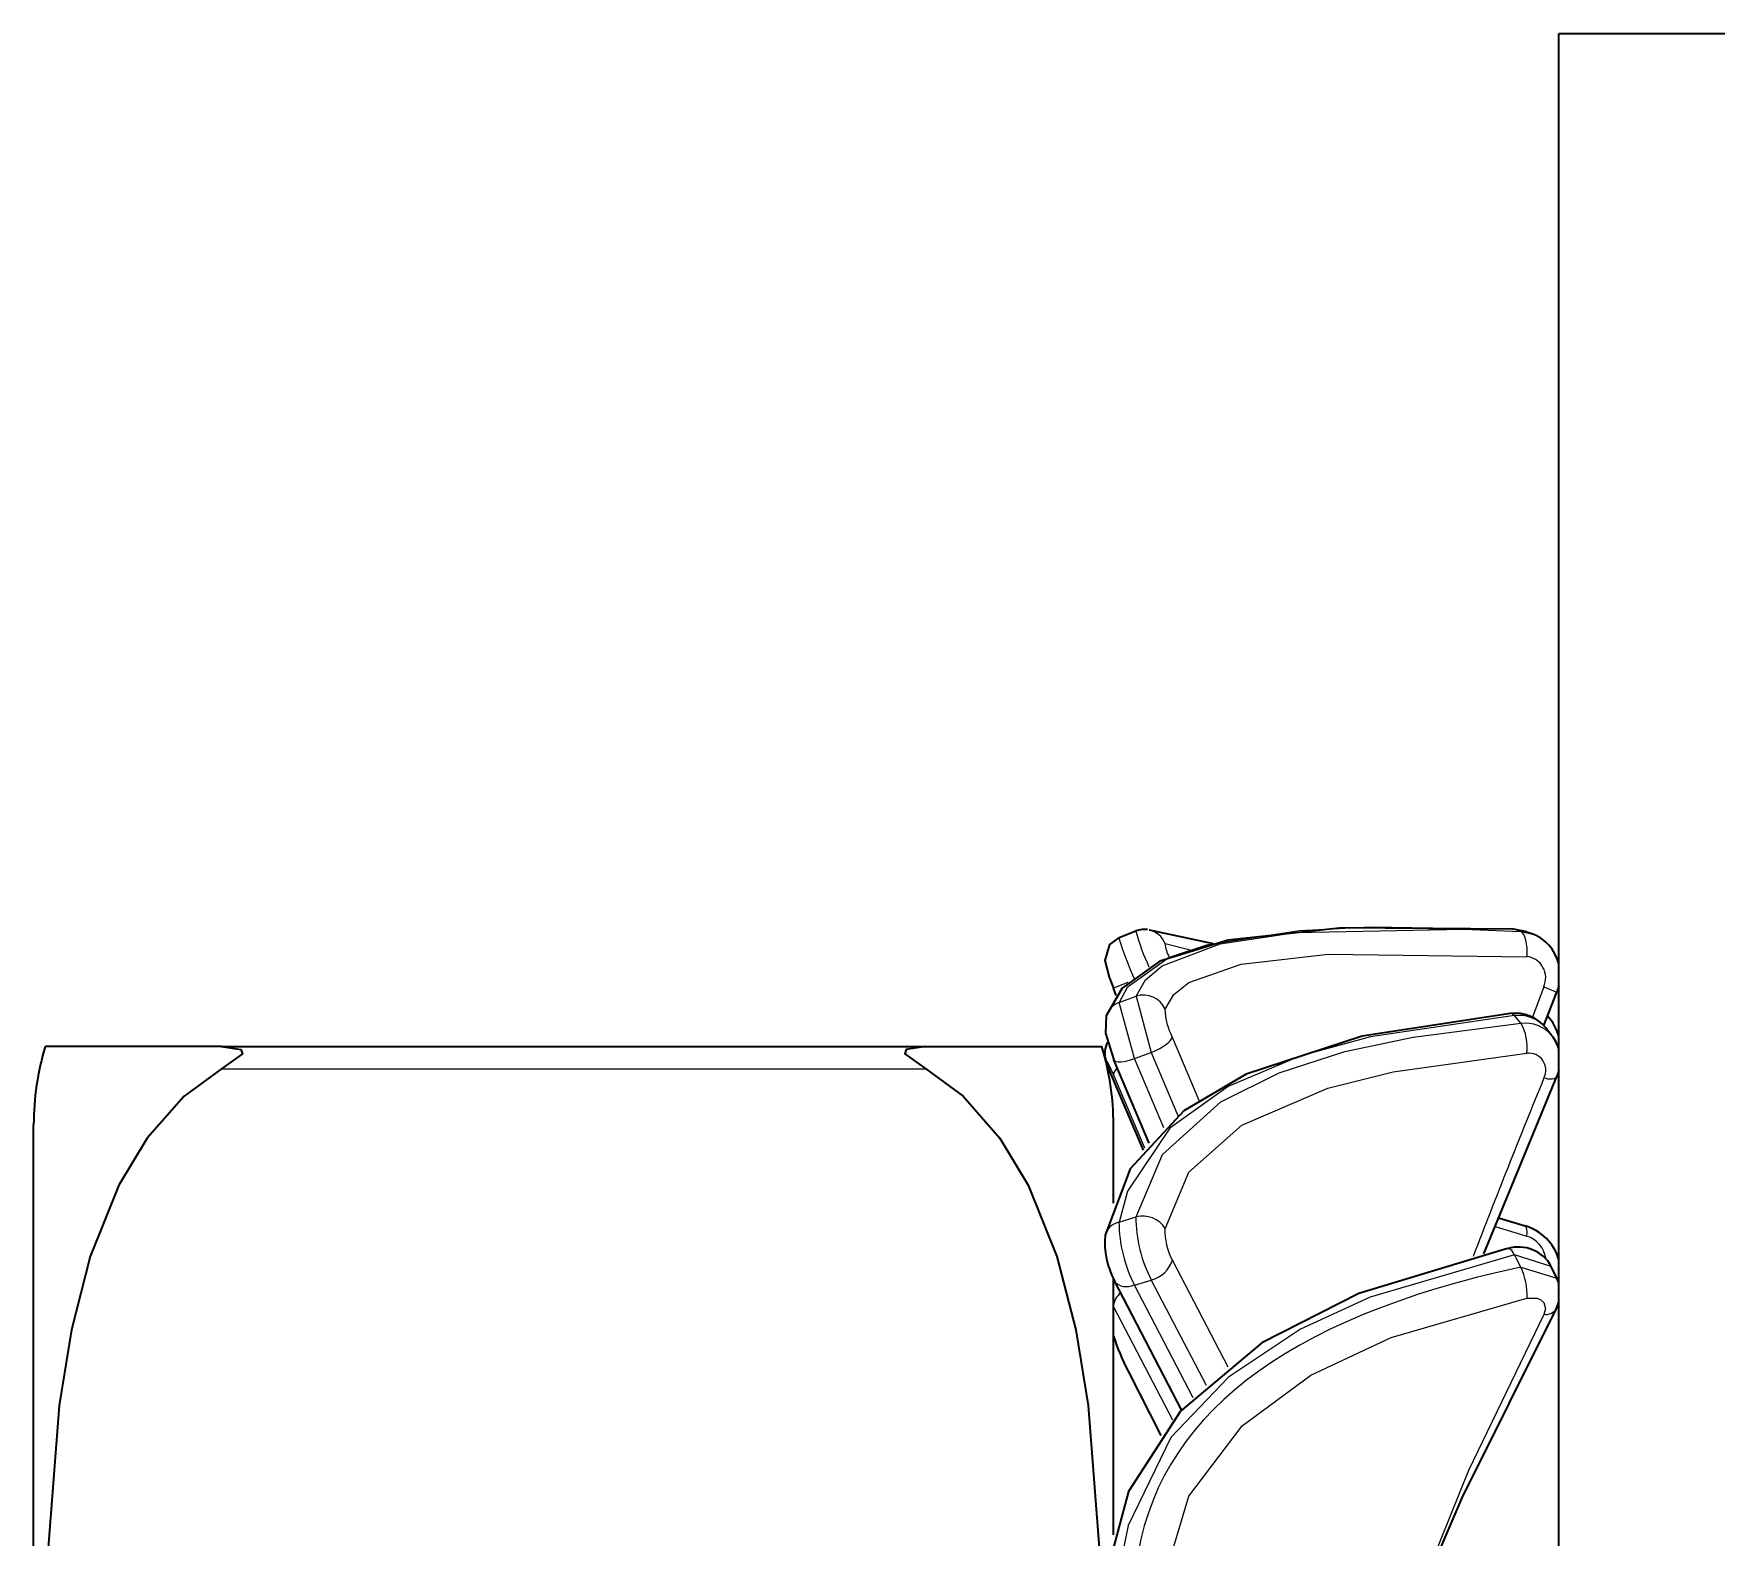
# Model space of a CAD drawing. Extents: x 291 to 834, y 188 to 661.
# Drawn here: x 417.312 to 421.052, y 361.498 to 364.839 of the extents above; entities that cross this region are included whole.
import ezdxf

# ---------------------------------------------------------------- set-up
doc = ezdxf.new("R2010")
doc.units = 0

msp = doc.modelspace()

# ---------------------------------------------------------------- linework, layer by layer
at = {"color": 7, "lineweight": 35, "ltscale": 0.075}
msp.add_line((423.702, 364.8392), (420.702, 364.8392), dxfattribs=at)
at = {"color": 7, "lineweight": 35, "ltscale": 0.051669}
msp.add_line((420.702, 362.7725), (420.702, 364.8392), dxfattribs=at)
at = {"color": 7, "lineweight": 35, "ltscale": 0.125}
msp.add_line((420.702, 359.8392), (420.702, 364.8392), dxfattribs=at)
at = {"color": 7, "lineweight": 35, "ltscale": 0.001005}
msp.add_line((419.7246, 362.8309), (419.7621, 362.8456), dxfattribs=at)
at = {"color": 7, "lineweight": 35, "ltscale": 0.00365}
msp.add_line((419.7911, 362.848), (419.934, 362.818), dxfattribs=at)
at = {"color": 7, "lineweight": 35, "ltscale": 0.000674667}
msp.add_line((420.6277, 362.8442), (420.6013, 362.8494), dxfattribs=at)
at = {"color": 7, "lineweight": 13, "ltscale": 0.000369635}
msp.add_line((420.6172, 362.8442), (420.6032, 362.849), dxfattribs=at)
at = {"color": 7, "lineweight": 13, "ltscale": 0.000625738}
msp.add_line((420.6277, 362.8442), (420.6032, 362.849), dxfattribs=at)
at = {"color": 7, "lineweight": 13, "ltscale": 0.000619}
msp.add_line((420.6172, 362.8442), (420.6414, 362.8394), dxfattribs=at)
at = {"color": 7, "lineweight": 35, "ltscale": 0.000395483}
msp.add_line((420.6414, 362.8394), (420.6265, 362.8446), dxfattribs=at)
at = {"color": 7, "lineweight": 13, "ltscale": 0.001429}
msp.add_line((419.8268, 362.8175), (419.8824, 362.804), dxfattribs=at)
at = {"color": 7, "lineweight": 13, "ltscale": 0.000859396}
msp.add_line((419.744, 362.731), (419.7121, 362.7182), dxfattribs=at)
at = {"color": 7, "lineweight": 35, "ltscale": 0.000423181}
msp.add_line((419.7184, 362.7025), (419.7121, 362.7182), dxfattribs=at)
at = {"color": 7, "lineweight": 13, "ltscale": 0.000999216}
msp.add_line((419.7249, 362.6865), (419.7624, 362.7005), dxfattribs=at)
at = {"color": 7, "lineweight": 13, "ltscale": 0.003228}
msp.add_line((419.7624, 362.7005), (419.7958, 362.5758), dxfattribs=at)
at = {"color": 7, "lineweight": 13, "ltscale": 0.001806}
msp.add_line((420.6689, 362.7215), (420.6431, 362.654), dxfattribs=at)
at = {"color": 7, "lineweight": 35, "ltscale": 0.002003}
msp.add_line((420.6686, 362.6352), (420.6978, 362.7097), dxfattribs=at)
at = {"color": 7, "lineweight": 13, "ltscale": 0.000781057}
msp.add_line((420.6689, 362.7215), (420.6978, 362.7097), dxfattribs=at)
at = {"color": 7, "lineweight": 35, "ltscale": 0.000348179}
msp.add_line((420.702, 362.723), (420.6978, 362.7097), dxfattribs=at)
at = {"color": 7, "lineweight": 35, "ltscale": 0.002815}
msp.add_line((420.702, 362.6104), (420.702, 362.7231), dxfattribs=at)
at = {"color": 7, "lineweight": 13, "ltscale": 0.003224}
msp.add_line((419.7585, 362.562), (419.7249, 362.6865), dxfattribs=at)
at = {"color": 7, "lineweight": 13, "ltscale": 0.000554898}
msp.add_line((420.6172, 362.6404), (420.6032, 362.6577), dxfattribs=at)
at = {"color": 7, "lineweight": 35, "ltscale": 0.000551796}
msp.add_line((420.6865, 362.6129), (420.6728, 362.6302), dxfattribs=at)
at = {"color": 7, "lineweight": 35, "ltscale": 0.009785}
for p, q in [((417.7295, 362.5892), (417.3381, 362.5892)), ((419.2947, 362.5892), (419.6862, 362.5892))]:
    msp.add_line(p, q, dxfattribs=at)
at = {"color": 7, "lineweight": 35, "ltscale": 0.039131}
msp.add_line((417.7295, 362.5892), (419.2947, 362.5892), dxfattribs=at)
at = {"color": 7, "lineweight": 13, "ltscale": 0.003803}
msp.add_line((419.8422, 362.6096), (419.9017, 362.4696), dxfattribs=at)
at = {"color": 7, "lineweight": 35, "ltscale": 0.000627144}
msp.add_line((419.6951, 362.5579), (419.7035, 362.5343), dxfattribs=at)
at = {"color": 7, "lineweight": 13, "ltscale": 0.000491042}
msp.add_line((419.7035, 362.5343), (419.6969, 362.5528), dxfattribs=at)
at = {"color": 7, "lineweight": 35, "ltscale": 0.005027}
msp.add_line((419.7912, 362.3745), (419.7125, 362.5596), dxfattribs=at)
at = {"color": 7, "lineweight": 13, "ltscale": 0.000993065}
msp.add_line((419.7585, 362.562), (419.7958, 362.5758), dxfattribs=at)
at = {"color": 7, "lineweight": 13, "ltscale": 0.004174}
msp.add_line((419.8239, 362.4084), (419.7585, 362.562), dxfattribs=at)
at = {"color": 7, "lineweight": 13, "ltscale": 0.003804}
msp.add_line((419.7958, 362.5758), (419.8553, 362.4358), dxfattribs=at)
at = {"color": 7, "lineweight": 13, "ltscale": 0.039131}
msp.add_line((417.7295, 362.5392), (419.2947, 362.5392), dxfattribs=at)
at = {"color": 7, "lineweight": 35, "ltscale": 0.004773}
msp.add_line((419.7035, 362.5343), (419.7778, 362.3584), dxfattribs=at)
at = {"color": 7, "lineweight": 13, "ltscale": 0.004443}
msp.add_line((419.7817, 362.3633), (419.7122, 362.5268), dxfattribs=at)
at = {"color": 7, "lineweight": 35, "ltscale": 0.010645}
msp.add_line((420.5355, 362.1281), (420.6974, 362.5219), dxfattribs=at)
at = {"color": 7, "lineweight": 35, "ltscale": 0.000358758}
msp.add_line((420.702, 362.5355), (420.6974, 362.5219), dxfattribs=at)
at = {"color": 7, "lineweight": 35, "ltscale": 0.011665}
msp.add_line((420.702, 362.0689), (420.702, 362.5355), dxfattribs=at)
at = {"color": 7, "lineweight": 35, "ltscale": 0.030886}
msp.add_line((417.3121, 361.1792), (417.3121, 362.4146), dxfattribs=at)
at = {"color": 7, "lineweight": 35, "ltscale": 0.004345}
msp.add_line((419.7121, 362.2408), (419.7121, 362.4146), dxfattribs=at)
at = {"color": 7, "lineweight": 13, "ltscale": 0.000979767}
msp.add_line((419.7249, 362.1988), (419.7624, 362.2104), dxfattribs=at)
at = {"color": 7, "lineweight": 35, "ltscale": 0.001541}
msp.add_line((420.5679, 362.2082), (420.6269, 362.1904), dxfattribs=at)
at = {"color": 7, "lineweight": 13, "ltscale": 0.001852}
msp.add_line((420.5601, 362.1891), (420.631, 362.1674), dxfattribs=at)
at = {"color": 7, "lineweight": 13, "ltscale": 0.006709}
msp.add_line((419.8422, 362.1151), (419.9664, 361.8772), dxfattribs=at)
at = {"color": 7, "lineweight": 13, "ltscale": 0.000773163}
msp.add_line((420.6172, 362.0988), (420.6032, 362.1264), dxfattribs=at)
at = {"color": 7, "lineweight": 13, "ltscale": 0.00214}
msp.add_line((420.6847, 362.1002), (420.6032, 362.1264), dxfattribs=at)
at = {"color": 7, "lineweight": 13, "ltscale": 0.002107}
msp.add_line((420.6172, 362.0988), (420.6977, 362.0739), dxfattribs=at)
at = {"color": 7, "lineweight": 35, "ltscale": 0.000771797}
msp.add_line((420.6977, 362.0739), (420.684, 362.1016), dxfattribs=at)
at = {"color": 7, "lineweight": 35, "ltscale": 0.014191}
msp.add_line((419.7121, 361.5042), (419.7121, 362.0719), dxfattribs=at)
at = {"color": 7, "lineweight": 35, "ltscale": 0.008072}
msp.add_line((419.8635, 361.7816), (419.7142, 362.0679), dxfattribs=at)
at = {"color": 7, "lineweight": 13, "ltscale": 0.000972719}
msp.add_line((419.7585, 362.0589), (419.7958, 362.0701), dxfattribs=at)
at = {"color": 7, "lineweight": 13, "ltscale": 0.007057}
msp.add_line((419.8891, 361.8086), (419.7585, 362.0589), dxfattribs=at)
at = {"color": 7, "lineweight": 13, "ltscale": 0.006597}
msp.add_line((419.7958, 362.0701), (419.9178, 361.8362), dxfattribs=at)
at = {"color": 7, "lineweight": 35, "ltscale": 0.000279382}
msp.add_line((420.7018, 362.0636), (420.6977, 362.0739), dxfattribs=at)
at = {"color": 7, "lineweight": 35, "ltscale": 0.000415819}
msp.add_line((420.6958, 362.0056), (420.7019, 362.0211), dxfattribs=at)
at = {"color": 7, "lineweight": 35, "ltscale": 0.016846}
msp.add_line((420.702, 361.3475), (420.702, 362.0213), dxfattribs=at)
at = {"color": 7, "lineweight": 13, "ltscale": 0.007117}
msp.add_line((419.8439, 361.7589), (419.7122, 362.0112), dxfattribs=at)
at = {"color": 7, "lineweight": 35, "ltscale": 0.004014}
msp.add_line((419.7445, 361.8678), (419.8173, 361.7247), dxfattribs=at)
at = {"color": 7, "lineweight": 35}
for points in [[(420.6013, 362.8494), (420.2202, 362.8523), (419.9673, 362.8251), (419.8149, 362.7782), (419.7314, 362.7188), (419.6955, 362.657)], [(419.7246, 362.8309), (419.7036, 362.8154), (419.6927, 362.7799), (419.7025, 362.743), (419.7121, 362.7182)], [(420.5943, 362.6625), (420.2647, 362.6122), (420.0072, 362.5277), (419.8683, 362.4459), (419.7488, 362.3172), (419.6938, 362.1695)], [(419.6955, 362.657), (419.6942, 362.6183), (419.7127, 362.5592)], [(417.7295, 362.5892), (417.7728, 362.5819), (417.7761, 362.5728), (417.7295, 362.5392)], [(419.2947, 362.5892), (419.2515, 362.5819), (419.2481, 362.5728), (419.2947, 362.5392)], [(417.7295, 362.5392), (417.6464, 362.4783), (417.5645, 362.3853), (417.5017, 362.2806), (417.438, 362.1225), (417.396, 361.9593), (417.3687, 361.7916), (417.3426, 361.456), (417.3383, 361.2704)], [(419.2947, 362.5392), (419.3778, 362.4783), (419.4597, 362.3853), (419.5225, 362.2806), (419.5862, 362.1225), (419.6282, 361.9593), (419.6556, 361.7916), (419.6817, 361.456), (419.6859, 361.2704)], [(420.5881, 362.1403), (420.2571, 362.0404), (420.0415, 361.9305), (419.8612, 361.779), (419.7456, 361.6002), (419.6935, 361.4068)], [(420.3448, 361.2544), (420.4868, 361.5861), (420.6958, 362.0056)]]:
    msp.add_lwpolyline(points, dxfattribs=at)
at = {"color": 7, "lineweight": 13}
for points in [[(420.6032, 362.849), (420.2839, 362.8542), (420.1255, 362.8461), (419.919, 362.8141), (419.8358, 362.7866), (419.7423, 362.7199), (419.7249, 362.6865)], [(419.7624, 362.7005), (419.7836, 362.7368), (419.8206, 362.768), (419.949, 362.8171), (420.1166, 362.8422), (420.4905, 362.8493), (420.6172, 362.8442)], [(419.8268, 362.6716), (419.846, 362.7041), (419.8793, 362.7314), (419.9958, 362.7721), (420.1902, 362.7939), (420.631, 362.7884)], [(420.6032, 362.6577), (420.2834, 362.6104), (420.1264, 362.5677), (419.967, 362.4999), (419.8376, 362.4073), (419.7434, 362.2674), (419.7249, 362.1988)], [(419.7624, 362.2104), (419.821, 362.349), (419.9507, 362.4663), (420.0806, 362.5307), (420.2266, 362.5775), (420.3783, 362.61), (420.6172, 362.6404)], [(419.7122, 362.5268), (419.7017, 362.5492), (419.6979, 362.5555), (419.6971, 362.5564), (419.6964, 362.5551), (419.6969, 362.5528)], [(419.8268, 362.184), (419.8797, 362.3097), (419.9971, 362.4143), (420.1883, 362.4966), (420.3335, 362.5329), (420.631, 362.5739)], [(420.6032, 362.1264), (420.2828, 362.0321), (420.1277, 361.9608), (419.9674, 361.8544), (419.8397, 361.7203), (419.7445, 361.5244), (419.7249, 361.4264)], [(419.8268, 361.4136), (419.8799, 361.5902), (419.9978, 361.7463), (420.151, 361.8584), (420.3293, 361.9421), (420.631, 362.0294)], [(420.631, 362.0294), (420.6534, 362.0296), (420.6622, 362.0259), (420.6688, 362.0198), (420.6724, 362.006), (420.6689, 361.9935)], [(420.6689, 361.9935), (420.5009, 361.6471), (420.3427, 361.2535)]]:
    msp.add_lwpolyline(points, dxfattribs=at)
for centre, radius, start, end in [((420.2394, 362.9761), 0.4953, 195.3006, 205.135), ((419.7806, 362.7995), 0.0496, 21.3434, 77.7675), ((420.3755, 363.0211), 0.6786, 196.3016, 204.7426), ((419.9066, 362.8272), 0.0809, 186.927, 209.2684), ((420.625, 362.7416), 0.0477, 335.3264, 82.7538), ((419.7789, 362.651), 0.0522, 23.2882, 108.4946), ((419.7393, 362.6427), 0.0461, 108.1591, 161.8653), ((419.9735, 362.6784), 0.1476, 182.6565, 207.6445), ((420.5939, 362.6516), 0.011, 33.0495, 87.8287), ((420.6132, 362.5798), 0.0783, 40.2412, 97.3465), ((420.6269, 362.5626), 0.0782, 40.206, 97.1599), ((420.5242, 362.5879), 0.1073, 352.4981, 29.4671), ((420.6356, 362.5369), 0.0372, 331.8779, 97.1222), ((419.7314, 362.5238), 0.0197, 122.9593, 171.0501), ((439.9531, 354.6287), 20.836, 157.74728, 158.9219), ((420.6824, 362.5454), 0.0287, 242.7861, 302.623), ((420.074, 362.2127), 0.3124, 180.4329, 207.1424), ((419.7773, 362.1534), 0.0587, 31.7403, 104.7278), ((419.731, 362.1604), 0.0386, 99.0616, 166.3023), ((420.0384, 362.2023), 0.3143, 180.6363, 207.1279), ((419.9628, 362.1794), 0.1365, 178.0687, 208.0908), ((420.6069, 362.1765), 0.025, 339.253, 34.7094), ((420.5833, 362.1215), 0.0199, 13.7506, 75.591), ((420.6153, 362.1115), 0.0578, 6.7907, 74.3928), ((419.7821, 362.1327), 0.0635, 282.3443, 343.6648), ((420.492, 362.0375), 0.1394, 356.6702, 26.0729), ((419.7408, 362.0925), 0.0371, 222.7403, 297.7531), ((419.7531, 362.0084), 0.0413, 127.2457, 176.1009), ((420.6732, 362.0215), 0.0279, 261.1819, 325.0708), ((420.1847, 362.0944), 0.4951, 197.3495, 207.241)]:
    msp.add_arc(centre, radius, start, end, dxfattribs=at)
at = {"color": 7, "lineweight": 35}
for centre, radius, start, end in [((419.7805, 362.7983), 0.0508, 81.5755, 111.3182), ((420.6093, 362.7497), 0.0953, 13.7711, 71.0446), ((420.6041, 362.5743), 0.0887, 39.1299, 96.3284), ((420.6006, 362.5847), 0.1045, 13.9427, 43.1629), ((417.9126, 362.4146), 0.6005, 163.0947, 179.9956), ((419.1116, 362.4146), 0.6005, 0.0044, 16.9053), ((419.745, 362.574), 0.0524, 151.7287, 197.8394), ((420.6197, 362.5601), 0.0852, 14.9241, 38.3199), ((420.5964, 362.0848), 0.1099, 15.9452, 73.9051), ((419.8768, 362.1544), 0.184, 175.2992, 208.0207), ((420.6127, 362.0609), 0.0825, 28.6081, 107.1827), ((420.2167, 362.1107), 0.531, 198.1531, 207.2227)]:
    msp.add_arc(centre, radius, start, end, dxfattribs=at)
at = {"color": 7, "lineweight": 13}
for centre, major_axis, ratio, start_param, end_param in [((420.6128, 362.7946), (-0.0025, -0.0499), 0.371282, 1.464947, 3.0384), ((419.7958, 362.5929), (0.046, 0.0196), 0.31759, 4.578117, 6.106444), ((419.7585, 362.5792), (0.046, 0.0196), 0.317587, 3.16776, 4.578112), ((595.3542, 284.0318), (175.5463, -77.5677), 0.054559, 3.066673, 3.157789)]:
    msp.add_ellipse(centre, major_axis=major_axis, ratio=ratio, start_param=start_param, end_param=end_param, dxfattribs=at)

doc.saveas('drawing.dxf')
